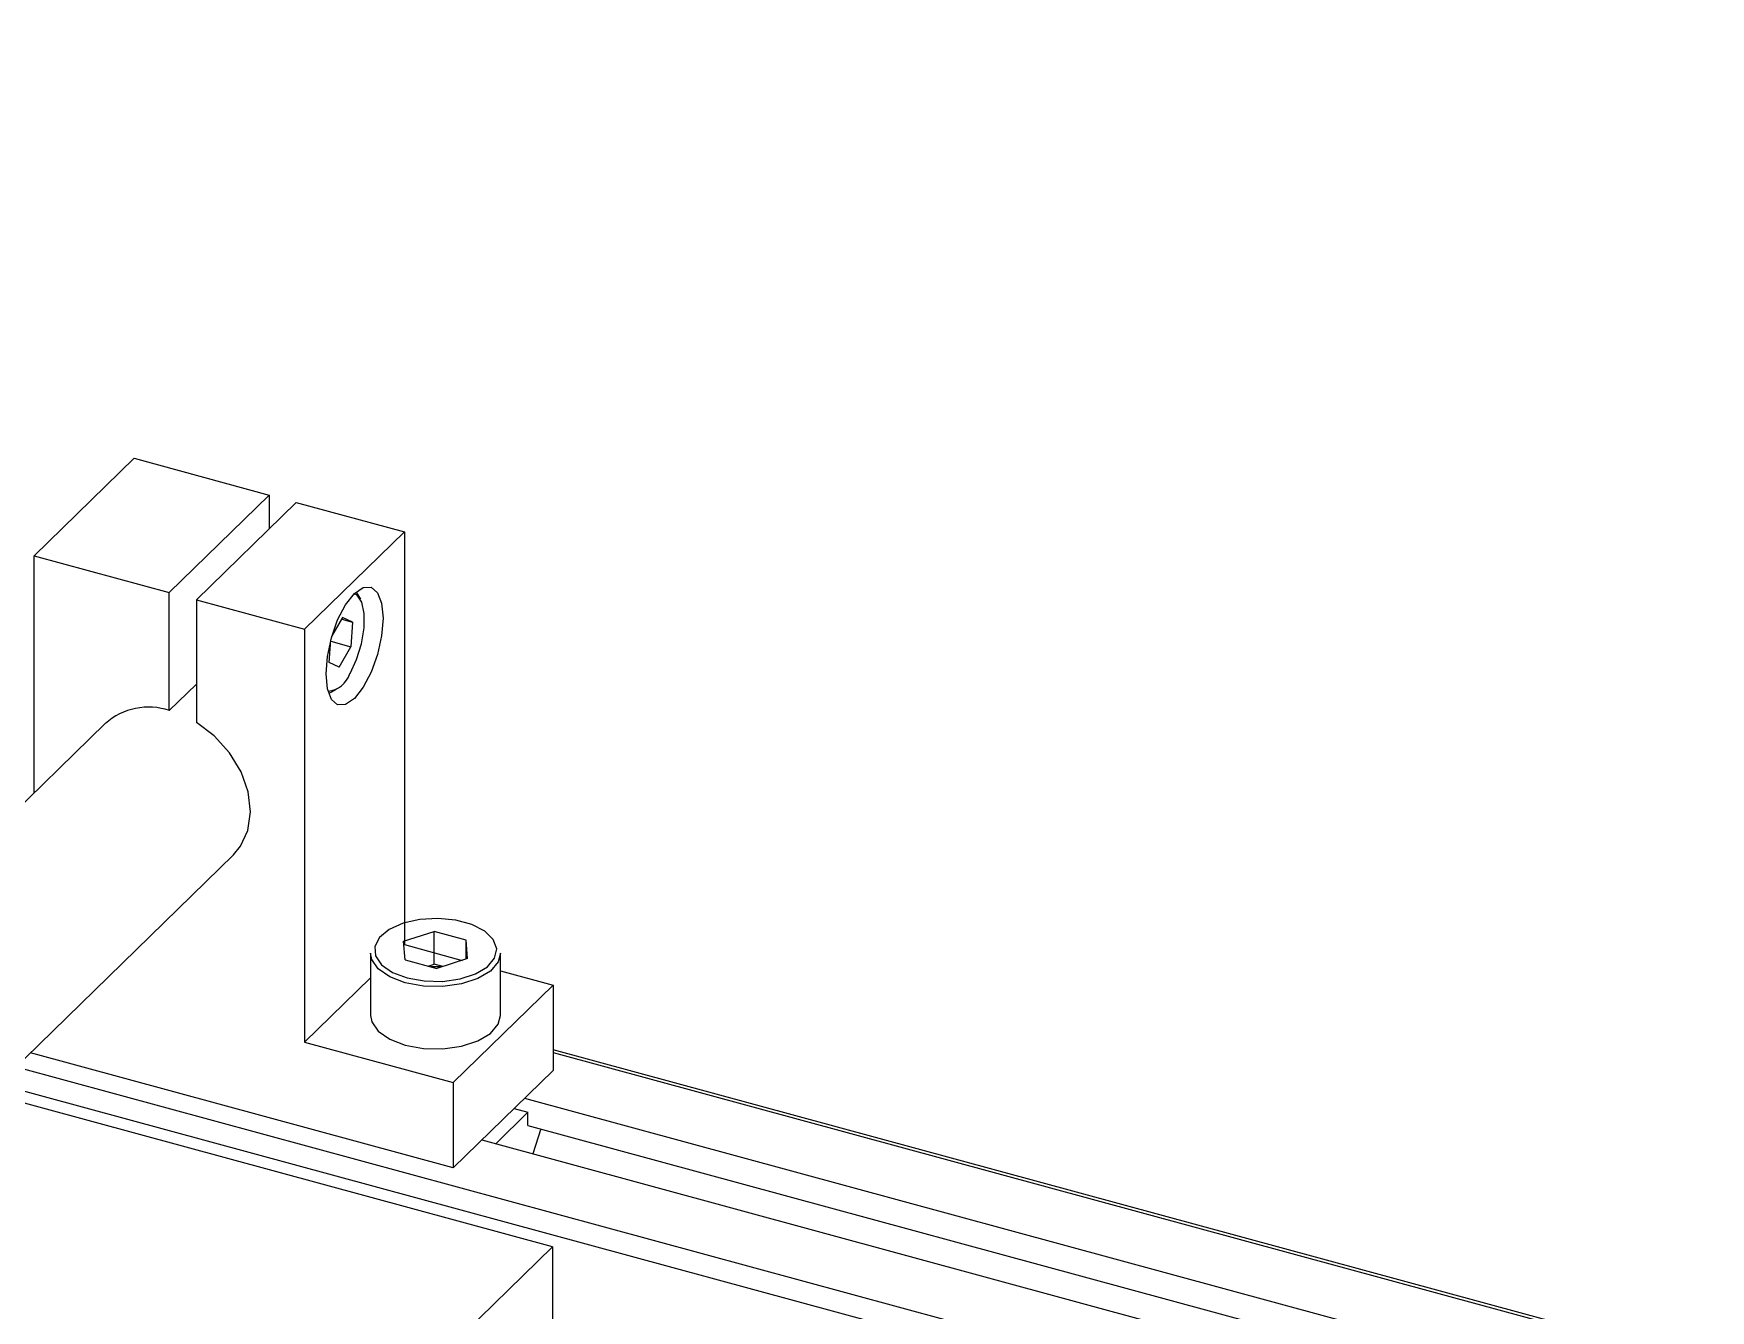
# Model space of a CAD drawing. Header units: millimetres. Extents: x -190 to 12889, y -227 to 3957.
# Drawn here: x 1668 to 1755.7, y 2839.5 to 2906.3 of the extents above; entities that cross this region are included whole.
import ezdxf

# ---------------------------------------------------------------- set-up
doc = ezdxf.new("R2010")
doc.units = ezdxf.units.MM
doc.header["$LTSCALE"] = 0.7
doc.layers.get('0').update_dxf_attribs({"color": 255})
doc.layers.add('DIM', color=94, linetype='Continuous', lineweight=25)

# ---------------------------------------------------------------- blocks, each defined once
blk = doc.blocks.new('X')
at = {"color": 5, "linetype": 'Continuous', "lineweight": 25, "ltscale": 2}
for p, q in [((1576.2, 2751.39), (1284.34, 2830.71)), ((1459.52, 2637.51), (1576.2, 2751.39)), ((1576.2, 2751.39), (1576.2, 2742.82))]:
    blk.add_line(p, q, dxfattribs=at)
at = {"color": 4, "linetype": 'Continuous', "lineweight": 25, "ltscale": 2}
for p, q in [((1542.29, 2796.57), (1548.82, 2802.94)), ((1548.82, 2802.94), (1557.66, 2800.54)), ((1551.13, 2794.16), (1557.66, 2800.54)), ((1559.43, 2800.06), (1552.9, 2793.68)), ((1557.66, 2800.54), (1557.66, 2798.33)), ((1559.43, 2800.06), (1566.51, 2798.14)), ((1559.97, 2791.76), (1566.51, 2798.14)), ((1566.51, 2798.14), (1566.51, 2771.14)), ((1542.29, 2781.06), (1542.29, 2796.57)), ((1542.29, 2796.57), (1551.13, 2794.16)), ((1551.13, 2786.45), (1551.13, 2794.16)), ((1552.9, 2793.68), (1552.9, 2785.67)), ((1552.9, 2793.68), (1559.97, 2791.76)), ((1562.47, 2792.52), (1561.75, 2791.28)), ((1562.41, 2792.42), (1563.12, 2792.23)), ((1563.12, 2792.23), (1562.47, 2792.52)), ((1563.12, 2792.23), (1563.01, 2790.62)), ((1559.97, 2791.76), (1559.97, 2764.76)), ((1561.59, 2789.58), (1561.69, 2791.07)), ((1561.69, 2790.98), (1563.01, 2790.62)), ((1562.25, 2789.29), (1563.01, 2790.62)), ((1562.25, 2789.29), (1561.59, 2789.58)), ((1552.9, 2788.18), (1551.13, 2786.45)), ((1559.97, 2764.76), (1564.3, 2768.98)), ((1572.8, 2769.43), (1576.24, 2768.49)), ((1569.7, 2762.12), (1576.24, 2768.49)), ((1576.24, 2768.49), (1576.24, 2762.92)), ((1559.97, 2764.76), (1569.7, 2762.12)), ((1569.7, 2756.54), (1542.05, 2764.06)), ((1569.7, 2756.54), (1576.24, 2762.92)), ((1569.7, 2762.12), (1569.7, 2756.54))]:
    blk.add_line(p, q, dxfattribs=at)
at = {"color": 7, "linetype": 'Continuous', "lineweight": 25, "ltscale": 2}
for p, q in [((1546.94, 2785.6), (1525.9, 2765.06)), ((1539.33, 2761.41), (1555.32, 2777.01)), ((1566.48, 2771.11), (1566.51, 2771.14)), ((1574.59, 2760.18), (1572.48, 2758.12)), ((1573.68, 2760.43), (1574.59, 2760.18)), ((1574.59, 2759.32), (1574.59, 2760.18)), ((1575.44, 2759.1), (1574.92, 2757.46))]:
    blk.add_line(p, q, dxfattribs=at)
at = {"color": 3, "linetype": 'Continuous', "lineweight": 25, "ltscale": 2}
for p, q in [((1566.46, 2771.36), (1568.46, 2772.01)), ((1566.55, 2770.15), (1566.46, 2771.36)), ((1566.51, 2771.14), (1570.28, 2770.11)), ((1570.54, 2771.44), (1568.46, 2772.01)), ((1568.46, 2769.86), (1568.46, 2772.01)), ((1570.63, 2770.23), (1570.54, 2771.44)), ((1570.54, 2770.2), (1570.54, 2771.44)), ((1564.3, 2770.58), (1564.3, 2766.51)), ((1566.55, 2770.15), (1568.64, 2769.58)), ((1568.06, 2769.73), (1568.46, 2769.86)), ((1569.03, 2769.71), (1568.46, 2769.86)), ((1570.63, 2770.23), (1568.64, 2769.58)), ((1572.8, 2766.51), (1572.8, 2770.58))]:
    blk.add_line(p, q, dxfattribs=at)
at = {"color": 133, "linetype": 'Continuous', "lineweight": 25, "ltscale": 2}
for p, q in [((1651.95, 2743.69), (1576.24, 2764.27)), ((1576.24, 2764.09), (1651.68, 2743.58)), ((1541.12, 2763.15), (1643.28, 2735.38)), ((1539.96, 2762.02), (1617.37, 2740.99)), ((1574.37, 2761.1), (1648.88, 2740.85)), ((1574.59, 2759.32), (1647.96, 2739.38)), ((1571.57, 2758.37), (1646.08, 2738.12))]:
    blk.add_line(p, q, dxfattribs=at)
at = {"color": 4, "linetype": 'Continuous', "lineweight": 25, "ltscale": 2, "flags": 128}
for points in [[(1561.38, 2788.84), (1561.47, 2789.99), (1561.73, 2791.2), (1562.14, 2792.37), (1562.66, 2793.36), (1563.24, 2794.09), (1563.82, 2794.49), (1564.34, 2794.51), (1564.75, 2794.15), (1565.02, 2793.46), (1565.11, 2792.49)], [(1562.95, 2788.86), (1563.38, 2789.78), (1563.7, 2790.81), (1563.87, 2791.85), (1563.88, 2792.8), (1563.73, 2793.53), (1563.42, 2793.98), (1563.23, 2794.08)], [(1563.35, 2794.19), (1563.63, 2793.74), (1563.64, 2793.72)], [(1565.11, 2792.49), (1565.02, 2791.34), (1564.75, 2790.12), (1564.34, 2788.96), (1563.82, 2787.97), (1563.24, 2787.23), (1562.66, 2786.84), (1562.14, 2786.82), (1561.73, 2787.17), (1561.47, 2787.87), (1561.38, 2788.84)], [(1562.04, 2787.83), (1561.75, 2787.64), (1561.55, 2787.57)], [(1555.32, 2777.01), (1555.78, 2777.57), (1556.27, 2778.61), (1556.44, 2779.83), (1556.28, 2781.13), (1555.82, 2782.44), (1555.06, 2783.69), (1554.07, 2784.79), (1552.9, 2785.67)]]:
    blk.add_lwpolyline(points, dxfattribs=at)
at = {"color": 3, "linetype": 'Continuous', "lineweight": 25, "ltscale": 2, "flags": 128}
for points in [[(1566.68, 2768.97), (1567.81, 2768.77), (1569, 2768.74), (1570.15, 2768.9), (1571.16, 2769.23), (1571.94, 2769.7), (1572.41, 2770.26), (1572.55, 2770.87), (1572.32, 2771.47), (1571.77, 2772.02), (1570.92, 2772.45), (1569.87, 2772.74), (1568.7, 2772.85), (1567.51, 2772.78), (1566.42, 2772.54), (1565.51, 2772.13), (1564.88, 2771.61), (1564.57, 2771.02), (1564.62, 2770.41), (1565.01, 2769.83), (1565.72, 2769.33), (1566.68, 2768.97)], [(1566.56, 2768.64), (1565.55, 2769.03), (1564.79, 2769.55), (1564.37, 2770.17), (1564.3, 2770.58)], [(1572.8, 2770.58), (1572.65, 2770.01), (1572.15, 2769.41), (1571.32, 2768.92), (1570.25, 2768.57), (1569.03, 2768.4), (1567.76, 2768.43), (1566.56, 2768.64)], [(1564.3, 2766.51), (1564.37, 2766.1), (1564.79, 2765.48), (1565.55, 2764.96), (1566.56, 2764.57)], [(1566.56, 2764.57), (1567.76, 2764.36), (1569.03, 2764.33), (1570.25, 2764.5), (1571.32, 2764.85), (1572.15, 2765.34), (1572.65, 2765.94), (1572.8, 2766.51)]]:
    blk.add_lwpolyline(points, dxfattribs=at)
at = {"color": 4, "linetype": 'Continuous', "lineweight": 25, "ltscale": 2}
for centre, radius, start, end in [((1561.36, 2789.38), 1.67, 275.0784, 341.9378), ((1549.77, 2782.42), 4.25, 71.2655, 131.6446)]:
    blk.add_arc(centre, radius, start, end, dxfattribs=at)
at = {"color": 3, "linetype": 'Continuous', "lineweight": 25, "ltscale": 2}
blk.add_arc((1568.55, 2765.76), 3.94, 84.1178, 94.5761, dxfattribs=at)

msp = doc.modelspace()

# ---------------------------------------------------------------- block references
at = {"layer": 'DIM', "xscale": 0.8, "yscale": 0.8, "zscale": 0.8}
msp.add_blockref('X', (434.1539, 641.7381), dxfattribs=at)

doc.saveas('drawing.dxf')
